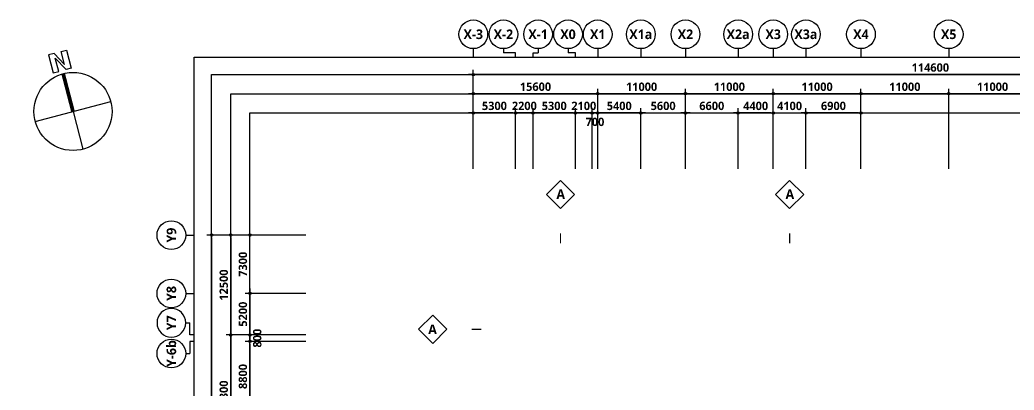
# Model space of a CAD drawing. Header units: millimetres. Extents: x 10941 to 190005487, y 7641 to 455456909.
# Drawn here: x 262941 to 387581, y 123314 to 169666 of the extents above; entities that cross this region are included whole.
import ezdxf
from ezdxf.enums import TextEntityAlignment as Align

# ---------------------------------------------------------------- set-up
doc = ezdxf.new("R2010")
doc.units = ezdxf.units.MM
doc.header["$LTSCALE"] = 400
doc.header["$MEASUREMENT"] = 0
doc.header["$PDSIZE"] = -10
doc.layers.get('0').update_dxf_attribs({"linetype": 'CONTINUOUS'})
doc.layers.get('Defpoints').update_dxf_attribs({"color": 153, "linetype": 'CONTINUOUS'})
for name, color, linetype in [('A-ANNO-SYMB', 7, 'CONTINUOUS'), ('A-ANNO-TEXT1', 7, 'CONTINUOUS'), ('A-ST-AXIS-BUB', 7, 'CONTINUOUS'), ('A-ST-AXIS-DIM', 7, 'CONTINUOUS'), ('A-TEXT2', 3, 'CONTINUOUS'), ('AA-MARK', 2, 'CONTINUOUS'), ('X-SEC-종$0$A-ST-AXIS-BUB', 7, 'CONTINUOUS')]:
    doc.layers.add(name, color=color, linetype=linetype)
doc.layers.add('Defpoint', color=161, linetype='CONTINUOUS', plot=False)
doc.styles.add('2020음성 1차', font='')
doc.styles.add('SH_대대리576', font='')
doc.styles.get('2020음성 1차').set_extended_font_data('NanumGothic', bold=True)
doc.styles.get('SH_대대리576').set_extended_font_data('NanumGothic', bold=True)
doc.dimstyles.new('SHP 600', dxfattribs={"dimscale": 300, "dimtxt": 3.5, "dimasz": 1, "dimexe": 2, "dimexo": 2, "dimgap": 1, "dimtad": 1, "dimdec": 0, "dimzin": 0, "dimdsep": 46, "dimtxsty": 'SH_대대리576', "dimblk": 'DIMDOT', "dimcen": 0.09, "dimclrt": 3, "dimadec": 0, "dimazin": 1, "dimtfac": 1, "dimtdec": 0, "dimtix": 1, "dimtmove": 2, "dimatfit": 0, "dimldrblk": 'DIMDOT', "dimfxl": 1, "dimtolj": 1, "dimtzin": 0, "dimarcsym": 0})

# ---------------------------------------------------------------- blocks, each defined once
blk = doc.blocks.new('DIMDOT')
at = {"color": 0}
blk.add_line((-2, 0), (2, 0), dxfattribs=at)
for radius in [0.5, 0.25]:
    blk.add_circle((0, 0), radius, dxfattribs=at)
blk = doc.blocks.new('*D4')
at = {"layer": 'A-ST-AXIS-DIM', "color": 0, "lineweight": -2}
for p, q in [((319782, 151016), (319782, 163416)), ((434382, 151016), (434382, 163416)), ((434082, 162816), (320082, 162816))]:
    blk.add_line(p, q, dxfattribs=at)
at = {"layer": 'Defpoints', "color": 0}
for p in [(319782, 162816), (319782, 150416), (434382, 150416)]:
    blk.add_point(p, dxfattribs=at)
at = {"layer": 'A-ST-AXIS-DIM', "color": 0, "linetype": 'ByBlock', "lineweight": -2, "xscale": 300, "yscale": 300, "zscale": 300, "rotation": 180}
blk.add_blockref('DIMDOT', (319782, 162816), dxfattribs=at)
at = {"layer": 'A-ST-AXIS-DIM', "color": 0, "linetype": 'ByBlock', "lineweight": -2, "xscale": 300, "yscale": 300, "zscale": 300}
blk.add_blockref('DIMDOT', (434382, 162816), dxfattribs=at)
at = {"layer": 'A-ST-AXIS-DIM', "color": 3, "insert": (377082, 163696), "char_height": 1050, "attachment_point": 5, "style": 'SH_대대리576'}
blk.add_mtext('\\A1;114600', dxfattribs=at)
blk = doc.blocks.new('*D5')
at = {"layer": 'A-ST-AXIS-DIM', "color": 0, "lineweight": -2}
for p, q in [((335382, 151016), (335382, 161016)), ((346382, 151016), (346382, 161016)), ((346082, 160416), (335682, 160416))]:
    blk.add_line(p, q, dxfattribs=at)
at = {"layer": 'Defpoints', "color": 0}
for p in [(335382, 160416), (335382, 150416), (346382, 150416)]:
    blk.add_point(p, dxfattribs=at)
at = {"layer": 'A-ST-AXIS-DIM', "color": 0, "linetype": 'ByBlock', "lineweight": -2, "xscale": 300, "yscale": 300, "zscale": 300, "rotation": 180}
blk.add_blockref('DIMDOT', (335382, 160416), dxfattribs=at)
at = {"layer": 'A-ST-AXIS-DIM', "color": 0, "linetype": 'ByBlock', "lineweight": -2, "xscale": 300, "yscale": 300, "zscale": 300}
blk.add_blockref('DIMDOT', (346382, 160416), dxfattribs=at)
at = {"layer": 'A-ST-AXIS-DIM', "color": 3, "insert": (340882, 161292), "char_height": 1050, "attachment_point": 5, "style": 'SH_대대리576'}
blk.add_mtext('\\A1;11000', dxfattribs=at)
blk = doc.blocks.new('*D6')
at = {"layer": 'A-ST-AXIS-DIM', "color": 0, "lineweight": -2}
for p, q in [((346382, 151016), (346382, 161016)), ((357382, 151016), (357382, 161016)), ((357082, 160416), (346682, 160416))]:
    blk.add_line(p, q, dxfattribs=at)
at = {"layer": 'Defpoints', "color": 0}
for p in [(346382, 160416), (346382, 150416), (357382, 150416)]:
    blk.add_point(p, dxfattribs=at)
at = {"layer": 'A-ST-AXIS-DIM', "color": 0, "linetype": 'ByBlock', "lineweight": -2, "xscale": 300, "yscale": 300, "zscale": 300, "rotation": 180}
blk.add_blockref('DIMDOT', (346382, 160416), dxfattribs=at)
at = {"layer": 'A-ST-AXIS-DIM', "color": 0, "linetype": 'ByBlock', "lineweight": -2, "xscale": 300, "yscale": 300, "zscale": 300}
blk.add_blockref('DIMDOT', (357382, 160416), dxfattribs=at)
at = {"layer": 'A-ST-AXIS-DIM', "color": 3, "insert": (351882, 161292), "char_height": 1050, "attachment_point": 5, "style": 'SH_대대리576'}
blk.add_mtext('\\A1;11000', dxfattribs=at)
blk = doc.blocks.new('*D7')
at = {"layer": 'A-ST-AXIS-DIM', "color": 0, "lineweight": -2}
for p, q in [((357382, 151016), (357382, 161016)), ((368382, 151016), (368382, 161016)), ((368082, 160416), (357682, 160416))]:
    blk.add_line(p, q, dxfattribs=at)
at = {"layer": 'Defpoints', "color": 0}
for p in [(357382, 160416), (357382, 150416), (368382, 150416)]:
    blk.add_point(p, dxfattribs=at)
at = {"layer": 'A-ST-AXIS-DIM', "color": 0, "linetype": 'ByBlock', "lineweight": -2, "xscale": 300, "yscale": 300, "zscale": 300, "rotation": 180}
blk.add_blockref('DIMDOT', (357382, 160416), dxfattribs=at)
at = {"layer": 'A-ST-AXIS-DIM', "color": 0, "linetype": 'ByBlock', "lineweight": -2, "xscale": 300, "yscale": 300, "zscale": 300}
blk.add_blockref('DIMDOT', (368382, 160416), dxfattribs=at)
at = {"layer": 'A-ST-AXIS-DIM', "color": 3, "insert": (362882, 161292), "char_height": 1050, "attachment_point": 5, "style": 'SH_대대리576'}
blk.add_mtext('\\A1;11000', dxfattribs=at)
blk = doc.blocks.new('*D8')
at = {"layer": 'A-ST-AXIS-DIM', "color": 0, "lineweight": -2}
for p, q in [((368382, 151016), (368382, 161016)), ((379382, 151016), (379382, 161016)), ((379082, 160416), (368682, 160416))]:
    blk.add_line(p, q, dxfattribs=at)
at = {"layer": 'Defpoints', "color": 0}
for p in [(368382, 160416), (368382, 150416), (379382, 150416)]:
    blk.add_point(p, dxfattribs=at)
at = {"layer": 'A-ST-AXIS-DIM', "color": 0, "linetype": 'ByBlock', "lineweight": -2, "xscale": 300, "yscale": 300, "zscale": 300, "rotation": 180}
blk.add_blockref('DIMDOT', (368382, 160416), dxfattribs=at)
at = {"layer": 'A-ST-AXIS-DIM', "color": 0, "linetype": 'ByBlock', "lineweight": -2, "xscale": 300, "yscale": 300, "zscale": 300}
blk.add_blockref('DIMDOT', (379382, 160416), dxfattribs=at)
at = {"layer": 'A-ST-AXIS-DIM', "color": 3, "insert": (373882, 161292), "char_height": 1050, "attachment_point": 5, "style": 'SH_대대리576'}
blk.add_mtext('\\A1;11000', dxfattribs=at)
blk = doc.blocks.new('*D9')
at = {"layer": 'A-ST-AXIS-DIM', "color": 0, "lineweight": -2}
for p, q in [((379382, 151016), (379382, 161016)), ((390382, 151016), (390382, 161016)), ((390082, 160416), (379682, 160416))]:
    blk.add_line(p, q, dxfattribs=at)
at = {"layer": 'Defpoints', "color": 0}
for p in [(379382, 160416), (379382, 150416), (390382, 150416)]:
    blk.add_point(p, dxfattribs=at)
at = {"layer": 'A-ST-AXIS-DIM', "color": 0, "linetype": 'ByBlock', "lineweight": -2, "xscale": 300, "yscale": 300, "zscale": 300, "rotation": 180}
blk.add_blockref('DIMDOT', (379382, 160416), dxfattribs=at)
at = {"layer": 'A-ST-AXIS-DIM', "color": 0, "linetype": 'ByBlock', "lineweight": -2, "xscale": 300, "yscale": 300, "zscale": 300}
blk.add_blockref('DIMDOT', (390382, 160416), dxfattribs=at)
at = {"layer": 'A-ST-AXIS-DIM', "color": 3, "insert": (384882, 161292), "char_height": 1050, "attachment_point": 5, "style": 'SH_대대리576'}
blk.add_mtext('\\A1;11000', dxfattribs=at)
blk = doc.blocks.new('*D14')
at = {"layer": 'A-ST-AXIS-DIM', "color": 0, "lineweight": -2}
for p, q in [((319782, 151016), (319782, 161016)), ((335382, 151016), (335382, 161016)), ((335082, 160416), (320082, 160416))]:
    blk.add_line(p, q, dxfattribs=at)
at = {"layer": 'Defpoints', "color": 0}
for p in [(319782, 160416), (319782, 150416), (335382, 150416)]:
    blk.add_point(p, dxfattribs=at)
at = {"layer": 'A-ST-AXIS-DIM', "color": 0, "linetype": 'ByBlock', "lineweight": -2, "xscale": 300, "yscale": 300, "zscale": 300, "rotation": 180}
blk.add_blockref('DIMDOT', (319782, 160416), dxfattribs=at)
at = {"layer": 'A-ST-AXIS-DIM', "color": 0, "linetype": 'ByBlock', "lineweight": -2, "xscale": 300, "yscale": 300, "zscale": 300}
blk.add_blockref('DIMDOT', (335382, 160416), dxfattribs=at)
at = {"layer": 'A-ST-AXIS-DIM', "color": 3, "insert": (327582, 161296), "char_height": 1050, "attachment_point": 5, "style": 'SH_대대리576'}
blk.add_mtext('\\A1;15600', dxfattribs=at)
blk = doc.blocks.new('*D81')
at = {"layer": 'A-ST-AXIS-DIM', "color": 0, "lineweight": -2}
for p, q in [((298782, 142716), (286382, 142716)), ((286982, 142416), (286982, 58216)), ((298782, 57916), (286382, 57916))]:
    blk.add_line(p, q, dxfattribs=at)
at = {"layer": 'Defpoints', "color": 0}
for p in [(299382, 142716), (286982, 57916), (299382, 57916)]:
    blk.add_point(p, dxfattribs=at)
at = {"layer": 'A-ST-AXIS-DIM', "color": 0, "linetype": 'ByBlock', "lineweight": -2, "xscale": 300, "yscale": 300, "zscale": 300}
for p, rotation in [((286982, 142716), 90), ((286982, 57916), 270)]:
    blk.add_blockref('DIMDOT', p, dxfattribs=dict(at, rotation=rotation))
at = {"layer": 'A-ST-AXIS-DIM', "color": 3, "insert": (286102, 100316), "char_height": 1050, "attachment_point": 5, "rotation": 90, "style": 'SH_대대리576'}
blk.add_mtext('\\A1;84800', dxfattribs=at)
blk = doc.blocks.new('*D87')
at = {"layer": 'A-ST-AXIS-DIM', "color": 0, "lineweight": -2}
for p, q in [((298782, 130216), (288782, 130216)), ((289382, 129916), (289382, 115216)), ((298782, 114916), (288782, 114916))]:
    blk.add_line(p, q, dxfattribs=at)
at = {"layer": 'Defpoints', "color": 0}
for p in [(299382, 130216), (289382, 114916), (299382, 114916)]:
    blk.add_point(p, dxfattribs=at)
at = {"layer": 'A-ST-AXIS-DIM', "color": 0, "linetype": 'ByBlock', "lineweight": -2, "xscale": 300, "yscale": 300, "zscale": 300}
for p, rotation in [((289382, 130216), 90), ((289382, 114916), 270)]:
    blk.add_blockref('DIMDOT', p, dxfattribs=dict(at, rotation=rotation))
at = {"layer": 'A-ST-AXIS-DIM', "color": 3, "insert": (288502, 122566), "char_height": 1050, "attachment_point": 5, "rotation": 90, "style": 'SH_대대리576'}
blk.add_mtext('\\A1;15300', dxfattribs=at)
blk = doc.blocks.new('*D88')
at = {"layer": 'A-ST-AXIS-DIM', "color": 0, "lineweight": -2}
for p, q in [((298782, 142716), (288782, 142716)), ((289382, 142416), (289382, 130516)), ((298782, 130216), (288782, 130216))]:
    blk.add_line(p, q, dxfattribs=at)
at = {"layer": 'Defpoints', "color": 0}
for p in [(299382, 142716), (289382, 130216), (299382, 130216)]:
    blk.add_point(p, dxfattribs=at)
at = {"layer": 'A-ST-AXIS-DIM', "color": 0, "linetype": 'ByBlock', "lineweight": -2, "xscale": 300, "yscale": 300, "zscale": 300}
for p, rotation in [((289382, 142716), 90), ((289382, 130216), 270)]:
    blk.add_blockref('DIMDOT', p, dxfattribs=dict(at, rotation=rotation))
at = {"layer": 'A-ST-AXIS-DIM', "color": 3, "insert": (288503, 136466), "char_height": 1050, "attachment_point": 5, "rotation": 90, "style": 'SH_대대리576'}
blk.add_mtext('\\A1;12500', dxfattribs=at)
blk = doc.blocks.new('dr-sy-018-D-M')
at = {"layer": 'A-ANNO-SYMB'}
for p, q in [((-1, 16.4), (-2.5, 16.4)), ((-2.5, 16.4), (-2.5, 11.4)), ((-1, 16.4), (1, 12.8)), ((1, 12.8), (1, 16.4)), ((1, 16.4), (2.5, 16.4)), ((2.5, 16.4), (2.5, 11.4)), ((-1, 15.09), (1.05, 11.4)), ((-1, 11.4), (-1, 15.09)), ((-2.5, 11.4), (-1, 11.4)), ((2.5, 11.4), (1.05, 11.4)), ((-10.5, 0), (10.5, 0)), ((0, 0), (0, -10.5))]:
    blk.add_line(p, q, dxfattribs=at)
at = {"layer": 'A-ANNO-SYMB', "const_width": 1}
blk.add_lwpolyline([(0, 10.5), (0, 0)], dxfattribs=at)
at = {"layer": 'A-ANNO-SYMB'}
blk.add_circle((0, 0), 10.5, dxfattribs=at)
blk = doc.blocks.new('G$CBA52A250')
at = {"layer": 'A-ST-AXIS-BUB'}
for p, q in [((1177, 0), (1177, 525)), ((1177, 525), (1800, 525)), ((1800, 1050), (1800, 525))]:
    blk.add_line(p, q, dxfattribs=at)
blk.add_circle((1800, 2850), 1800, dxfattribs=at)
blk = doc.blocks.new('A-ST-AXIS-BUB-1')
at = {"layer": 'A-ST-AXIS-BUB'}
blk.add_line((0, 350), (0, 0), dxfattribs=at)
blk.add_circle((0, 950), 600, dxfattribs=at)
blk = doc.blocks.new('A-ST-AXIS-BUB-2')
at = {"layer": 'X-SEC-종$0$A-ST-AXIS-BUB'}
blk.add_line((1800, 1050, -103000), (1800, 525, -103000), dxfattribs=at)
at = {"layer": 'X-SEC-종$0$A-ST-AXIS-BUB', "elevation": -103000}
blk.add_lwpolyline([(3323, 0), (3323, 525), (1800, 525)], dxfattribs=at)
at = {"layer": 'X-SEC-종$0$A-ST-AXIS-BUB'}
blk.add_circle((1800, 2850, -103000), 1800, dxfattribs=at)
blk = doc.blocks.new('G$C1D72D447')
at = {"layer": 'X-SEC-종$0$A-ST-AXIS-BUB'}
blk.add_line((1800, 1050, -103000), (1800, 525, -103000), dxfattribs=at)
at = {"layer": 'X-SEC-종$0$A-ST-AXIS-BUB', "elevation": -103000}
blk.add_lwpolyline([(2723, 0), (2723, 525), (1800, 525)], dxfattribs=at)
at = {"layer": 'X-SEC-종$0$A-ST-AXIS-BUB'}
blk.add_circle((1800, 2850, -103000), 1800, dxfattribs=at)
blk = doc.blocks.new('*D8019')
at = {"layer": 'A-ST-AXIS-DIM', "color": 0, "lineweight": -2}
for p, q in [((335382, 151016), (335382, 158616)), ((340782, 151016), (340782, 158616)), ((340482, 158016), (335682, 158016))]:
    blk.add_line(p, q, dxfattribs=at)
at = {"layer": 'Defpoints', "color": 0}
for p in [(335382, 158016), (335382, 150416), (340782, 150416)]:
    blk.add_point(p, dxfattribs=at)
at = {"layer": 'A-ST-AXIS-DIM', "color": 0, "linetype": 'ByBlock', "lineweight": -2, "xscale": 300, "yscale": 300, "zscale": 300, "rotation": 180}
blk.add_blockref('DIMDOT', (335382, 158016), dxfattribs=at)
at = {"layer": 'A-ST-AXIS-DIM', "color": 0, "linetype": 'ByBlock', "lineweight": -2, "xscale": 300, "yscale": 300, "zscale": 300}
blk.add_blockref('DIMDOT', (340782, 158016), dxfattribs=at)
at = {"layer": 'A-ST-AXIS-DIM', "color": 3, "insert": (338082, 158894), "char_height": 1050, "attachment_point": 5, "style": 'SH_대대리576'}
blk.add_mtext('\\A1;5400', dxfattribs=at)
blk = doc.blocks.new('*D8020')
at = {"layer": 'A-ST-AXIS-DIM', "color": 0, "lineweight": -2}
for p, q in [((340782, 151016), (340782, 158616)), ((346382, 151016), (346382, 158616)), ((341082, 158016), (346082, 158016))]:
    blk.add_line(p, q, dxfattribs=at)
at = {"layer": 'Defpoints', "color": 0}
for p in [(346382, 158016), (340782, 150416), (346382, 150416)]:
    blk.add_point(p, dxfattribs=at)
at = {"layer": 'A-ST-AXIS-DIM', "color": 0, "linetype": 'ByBlock', "lineweight": -2, "xscale": 300, "yscale": 300, "zscale": 300, "rotation": 180}
blk.add_blockref('DIMDOT', (340782, 158016), dxfattribs=at)
at = {"layer": 'A-ST-AXIS-DIM', "color": 0, "linetype": 'ByBlock', "lineweight": -2, "xscale": 300, "yscale": 300, "zscale": 300}
blk.add_blockref('DIMDOT', (346382, 158016), dxfattribs=at)
at = {"layer": 'A-ST-AXIS-DIM', "color": 3, "insert": (343582, 158896), "char_height": 1050, "attachment_point": 5, "style": 'SH_대대리576'}
blk.add_mtext('\\A1;5600', dxfattribs=at)
blk = doc.blocks.new('*D8021')
at = {"layer": 'A-ST-AXIS-DIM', "color": 0, "lineweight": -2}
for p, q in [((346382, 151016), (346382, 158616)), ((352982, 151016), (352982, 158616)), ((346682, 158016), (352682, 158016))]:
    blk.add_line(p, q, dxfattribs=at)
at = {"layer": 'Defpoints', "color": 0}
for p in [(352982, 158016), (346382, 150416), (352982, 150416)]:
    blk.add_point(p, dxfattribs=at)
at = {"layer": 'A-ST-AXIS-DIM', "color": 0, "linetype": 'ByBlock', "lineweight": -2, "xscale": 300, "yscale": 300, "zscale": 300, "rotation": 180}
blk.add_blockref('DIMDOT', (346382, 158016), dxfattribs=at)
at = {"layer": 'A-ST-AXIS-DIM', "color": 0, "linetype": 'ByBlock', "lineweight": -2, "xscale": 300, "yscale": 300, "zscale": 300}
blk.add_blockref('DIMDOT', (352982, 158016), dxfattribs=at)
at = {"layer": 'A-ST-AXIS-DIM', "color": 3, "insert": (349682, 158896), "char_height": 1050, "attachment_point": 5, "style": 'SH_대대리576'}
blk.add_mtext('\\A1;6600', dxfattribs=at)
blk = doc.blocks.new('*D8022')
at = {"layer": 'A-ST-AXIS-DIM', "color": 0, "lineweight": -2}
for p, q in [((352982, 151016), (352982, 158616)), ((357382, 151016), (357382, 158616)), ((357082, 158016), (353282, 158016))]:
    blk.add_line(p, q, dxfattribs=at)
at = {"layer": 'Defpoints', "color": 0}
for p in [(352982, 158016), (352982, 150416), (357382, 150416)]:
    blk.add_point(p, dxfattribs=at)
at = {"layer": 'A-ST-AXIS-DIM', "color": 0, "linetype": 'ByBlock', "lineweight": -2, "xscale": 300, "yscale": 300, "zscale": 300, "rotation": 180}
blk.add_blockref('DIMDOT', (352982, 158016), dxfattribs=at)
at = {"layer": 'A-ST-AXIS-DIM', "color": 0, "linetype": 'ByBlock', "lineweight": -2, "xscale": 300, "yscale": 300, "zscale": 300}
blk.add_blockref('DIMDOT', (357382, 158016), dxfattribs=at)
at = {"layer": 'A-ST-AXIS-DIM', "color": 3, "insert": (355182, 158892), "char_height": 1050, "attachment_point": 5, "style": 'SH_대대리576'}
blk.add_mtext('\\A1;4400', dxfattribs=at)
blk = doc.blocks.new('*D8023')
at = {"layer": 'A-ST-AXIS-DIM', "color": 0, "lineweight": -2}
for p, q in [((357382, 151016), (357382, 158616)), ((361482, 151016), (361482, 158616)), ((357082, 158016), (356782, 158016)), ((357382, 158016), (361482, 158016)), ((361782, 158016), (362082, 158016))]:
    blk.add_line(p, q, dxfattribs=at)
at = {"layer": 'Defpoints', "color": 0}
for p in [(361482, 158016), (357382, 150416), (361482, 150416)]:
    blk.add_point(p, dxfattribs=at)
at = {"layer": 'A-ST-AXIS-DIM', "color": 0, "linetype": 'ByBlock', "lineweight": -2, "xscale": 300, "yscale": 300, "zscale": 300}
blk.add_blockref('DIMDOT', (357382, 158016), dxfattribs=at)
at = {"layer": 'A-ST-AXIS-DIM', "color": 0, "linetype": 'ByBlock', "lineweight": -2, "xscale": 300, "yscale": 300, "zscale": 300, "rotation": 180}
blk.add_blockref('DIMDOT', (361482, 158016), dxfattribs=at)
at = {"layer": 'A-ST-AXIS-DIM', "color": 3, "insert": (359432, 158892), "char_height": 1050, "attachment_point": 5, "style": 'SH_대대리576'}
blk.add_mtext('\\A1;4100', dxfattribs=at)
blk = doc.blocks.new('*D8024')
at = {"layer": 'A-ST-AXIS-DIM', "color": 0, "lineweight": -2}
for p, q in [((361482, 151016), (361482, 158616)), ((368382, 151016), (368382, 158616)), ((368082, 158016), (361782, 158016))]:
    blk.add_line(p, q, dxfattribs=at)
at = {"layer": 'Defpoints', "color": 0}
for p in [(361482, 158016), (361482, 150416), (368382, 150416)]:
    blk.add_point(p, dxfattribs=at)
at = {"layer": 'A-ST-AXIS-DIM', "color": 0, "linetype": 'ByBlock', "lineweight": -2, "xscale": 300, "yscale": 300, "zscale": 300, "rotation": 180}
blk.add_blockref('DIMDOT', (361482, 158016), dxfattribs=at)
at = {"layer": 'A-ST-AXIS-DIM', "color": 0, "linetype": 'ByBlock', "lineweight": -2, "xscale": 300, "yscale": 300, "zscale": 300}
blk.add_blockref('DIMDOT', (368382, 158016), dxfattribs=at)
at = {"layer": 'A-ST-AXIS-DIM', "color": 3, "insert": (364932, 158896), "char_height": 1050, "attachment_point": 5, "style": 'SH_대대리576'}
blk.add_mtext('\\A1;6900', dxfattribs=at)
blk = doc.blocks.new('*D8053')
at = {"layer": 'A-ST-AXIS-DIM', "color": 0, "lineweight": -2}
for p, q in [((298782, 129416), (291182, 129416)), ((291782, 129116), (291782, 120916)), ((298782, 120616), (291182, 120616))]:
    blk.add_line(p, q, dxfattribs=at)
at = {"layer": 'Defpoints', "color": 0}
for p in [(299382, 129416), (291782, 120616), (299382, 120616)]:
    blk.add_point(p, dxfattribs=at)
at = {"layer": 'A-ST-AXIS-DIM', "color": 0, "linetype": 'ByBlock', "lineweight": -2, "xscale": 300, "yscale": 300, "zscale": 300}
for p, rotation in [((291782, 129416), 90), ((291782, 120616), 270)]:
    blk.add_blockref('DIMDOT', p, dxfattribs=dict(at, rotation=rotation))
at = {"layer": 'A-ST-AXIS-DIM', "color": 3, "insert": (290902, 125016), "char_height": 1050, "attachment_point": 5, "rotation": 90, "style": 'SH_대대리576'}
blk.add_mtext('\\A1;8800', dxfattribs=at)
blk = doc.blocks.new('*D8054')
at = {"layer": 'A-ST-AXIS-DIM', "color": 0, "lineweight": -2}
for p, q in [((298782, 130216), (291182, 130216)), ((291782, 130516), (291782, 130816)), ((291782, 129416), (291782, 130216)), ((298782, 129416), (291182, 129416)), ((291782, 129116), (291782, 128816))]:
    blk.add_line(p, q, dxfattribs=at)
at = {"layer": 'Defpoints', "color": 0}
for p in [(291782, 130216), (299382, 130216), (299382, 129416)]:
    blk.add_point(p, dxfattribs=at)
at = {"layer": 'A-ST-AXIS-DIM', "color": 0, "linetype": 'ByBlock', "lineweight": -2, "xscale": 300, "yscale": 300, "zscale": 300}
for p, rotation in [((291782, 130216), 270), ((291782, 129416), 90)]:
    blk.add_blockref('DIMDOT', p, dxfattribs=dict(at, rotation=rotation))
at = {"layer": 'A-ST-AXIS-DIM', "color": 3, "insert": (292702, 129816), "char_height": 1050, "attachment_point": 5, "rotation": 90, "style": 'SH_대대리576'}
blk.add_mtext('\\A1;800', dxfattribs=at)
blk = doc.blocks.new('*D8055')
at = {"layer": 'A-ST-AXIS-DIM', "color": 0, "lineweight": -2}
for p, q in [((298782, 135416), (291182, 135416)), ((291782, 135116), (291782, 130516)), ((298782, 130216), (291182, 130216))]:
    blk.add_line(p, q, dxfattribs=at)
at = {"layer": 'Defpoints', "color": 0}
for p in [(299382, 135416), (291782, 130216), (299382, 130216)]:
    blk.add_point(p, dxfattribs=at)
at = {"layer": 'A-ST-AXIS-DIM', "color": 0, "linetype": 'ByBlock', "lineweight": -2, "xscale": 300, "yscale": 300, "zscale": 300}
for p, rotation in [((291782, 135416), 90), ((291782, 130216), 270)]:
    blk.add_blockref('DIMDOT', p, dxfattribs=dict(at, rotation=rotation))
at = {"layer": 'A-ST-AXIS-DIM', "color": 3, "insert": (290903, 132816), "char_height": 1050, "attachment_point": 5, "rotation": 90, "style": 'SH_대대리576'}
blk.add_mtext('\\A1;5200', dxfattribs=at)
blk = doc.blocks.new('*D8056')
at = {"layer": 'A-ST-AXIS-DIM', "color": 0, "lineweight": -2}
for p, q in [((298782, 142716), (291182, 142716)), ((291782, 135716), (291782, 142416)), ((298782, 135416), (291182, 135416))]:
    blk.add_line(p, q, dxfattribs=at)
at = {"layer": 'Defpoints', "color": 0}
for p in [(291782, 142716), (299382, 142716), (299382, 135416)]:
    blk.add_point(p, dxfattribs=at)
at = {"layer": 'A-ST-AXIS-DIM', "color": 0, "linetype": 'ByBlock', "lineweight": -2, "xscale": 300, "yscale": 300, "zscale": 300}
for p, rotation in [((291782, 142716), 90), ((291782, 135416), 270)]:
    blk.add_blockref('DIMDOT', p, dxfattribs=dict(at, rotation=rotation))
at = {"layer": 'A-ST-AXIS-DIM', "color": 3, "insert": (290902, 139066), "char_height": 1050, "attachment_point": 5, "rotation": 90, "style": 'SH_대대리576'}
blk.add_mtext('\\A1;7300', dxfattribs=at)
blk = doc.blocks.new('*D8119')
at = {"layer": 'A-ST-AXIS-DIM', "color": 0, "lineweight": -2}
for p, q in [((319782, 151016), (319782, 158616)), ((325082, 151016), (325082, 158616)), ((324782, 158016), (320082, 158016))]:
    blk.add_line(p, q, dxfattribs=at)
at = {"layer": 'Defpoints', "color": 0}
for p in [(319782, 158016), (319782, 150416), (325082, 150416)]:
    blk.add_point(p, dxfattribs=at)
at = {"layer": 'A-ST-AXIS-DIM', "color": 0, "linetype": 'ByBlock', "lineweight": -2, "xscale": 300, "yscale": 300, "zscale": 300, "rotation": 180}
blk.add_blockref('DIMDOT', (319782, 158016), dxfattribs=at)
at = {"layer": 'A-ST-AXIS-DIM', "color": 0, "linetype": 'ByBlock', "lineweight": -2, "xscale": 300, "yscale": 300, "zscale": 300}
blk.add_blockref('DIMDOT', (325082, 158016), dxfattribs=at)
at = {"layer": 'A-ST-AXIS-DIM', "color": 3, "insert": (322432, 158896), "char_height": 1050, "attachment_point": 5, "style": 'SH_대대리576'}
blk.add_mtext('\\A1;5300', dxfattribs=at)
blk = doc.blocks.new('*D8120')
at = {"layer": 'A-ST-AXIS-DIM', "color": 0, "lineweight": -2}
for p, q in [((325082, 151016), (325082, 158616)), ((327282, 151016), (327282, 158616)), ((324782, 158016), (324482, 158016)), ((327282, 158016), (325082, 158016)), ((327582, 158016), (327882, 158016))]:
    blk.add_line(p, q, dxfattribs=at)
at = {"layer": 'Defpoints', "color": 0}
for p in [(325082, 158016), (325082, 150416), (327282, 150416)]:
    blk.add_point(p, dxfattribs=at)
at = {"layer": 'A-ST-AXIS-DIM', "color": 0, "linetype": 'ByBlock', "lineweight": -2, "xscale": 300, "yscale": 300, "zscale": 300}
blk.add_blockref('DIMDOT', (325082, 158016), dxfattribs=at)
at = {"layer": 'A-ST-AXIS-DIM', "color": 0, "linetype": 'ByBlock', "lineweight": -2, "xscale": 300, "yscale": 300, "zscale": 300, "rotation": 180}
blk.add_blockref('DIMDOT', (327282, 158016), dxfattribs=at)
at = {"layer": 'A-ST-AXIS-DIM', "color": 3, "insert": (326182, 158894), "char_height": 1050, "attachment_point": 5, "style": 'SH_대대리576'}
blk.add_mtext('\\A1;2200', dxfattribs=at)
blk = doc.blocks.new('*D8121')
at = {"layer": 'A-ST-AXIS-DIM', "color": 0, "lineweight": -2}
for p, q in [((332582, 151016), (332582, 158616)), ((334682, 151016), (334682, 158616)), ((332282, 158016), (331982, 158016)), ((334682, 158016), (332582, 158016)), ((334982, 158016), (335282, 158016))]:
    blk.add_line(p, q, dxfattribs=at)
at = {"layer": 'Defpoints', "color": 0}
for p in [(332582, 158016), (332582, 150416), (334682, 150416)]:
    blk.add_point(p, dxfattribs=at)
at = {"layer": 'A-ST-AXIS-DIM', "color": 0, "linetype": 'ByBlock', "lineweight": -2, "xscale": 300, "yscale": 300, "zscale": 300}
blk.add_blockref('DIMDOT', (332582, 158016), dxfattribs=at)
at = {"layer": 'A-ST-AXIS-DIM', "color": 0, "linetype": 'ByBlock', "lineweight": -2, "xscale": 300, "yscale": 300, "zscale": 300, "rotation": 180}
blk.add_blockref('DIMDOT', (334682, 158016), dxfattribs=at)
at = {"layer": 'A-ST-AXIS-DIM', "color": 3, "insert": (333632, 158894), "char_height": 1050, "attachment_point": 5, "style": 'SH_대대리576'}
blk.add_mtext('\\A1;2100', dxfattribs=at)
blk = doc.blocks.new('*D8122')
at = {"layer": 'A-ST-AXIS-DIM', "color": 0, "lineweight": -2}
for p, q in [((327282, 151016), (327282, 158616)), ((332582, 151016), (332582, 158616)), ((332282, 158016), (327582, 158016))]:
    blk.add_line(p, q, dxfattribs=at)
at = {"layer": 'Defpoints', "color": 0}
for p in [(327282, 158016), (327282, 150416), (332582, 150416)]:
    blk.add_point(p, dxfattribs=at)
at = {"layer": 'A-ST-AXIS-DIM', "color": 0, "linetype": 'ByBlock', "lineweight": -2, "xscale": 300, "yscale": 300, "zscale": 300, "rotation": 180}
blk.add_blockref('DIMDOT', (327282, 158016), dxfattribs=at)
at = {"layer": 'A-ST-AXIS-DIM', "color": 0, "linetype": 'ByBlock', "lineweight": -2, "xscale": 300, "yscale": 300, "zscale": 300}
blk.add_blockref('DIMDOT', (332582, 158016), dxfattribs=at)
at = {"layer": 'A-ST-AXIS-DIM', "color": 3, "insert": (329932, 158896), "char_height": 1050, "attachment_point": 5, "style": 'SH_대대리576'}
blk.add_mtext('\\A1;5300', dxfattribs=at)
blk = doc.blocks.new('*D8123')
at = {"layer": 'A-ST-AXIS-DIM', "color": 0, "lineweight": -2}
for p, q in [((334682, 151016), (334682, 158616)), ((335382, 151016), (335382, 158616)), ((334382, 158016), (334082, 158016)), ((334682, 158016), (335382, 158016)), ((335682, 158016), (335982, 158016))]:
    blk.add_line(p, q, dxfattribs=at)
at = {"layer": 'Defpoints', "color": 0}
for p in [(335382, 158016), (334682, 150416), (335382, 150416)]:
    blk.add_point(p, dxfattribs=at)
at = {"layer": 'A-ST-AXIS-DIM', "color": 0, "linetype": 'ByBlock', "lineweight": -2, "xscale": 300, "yscale": 300, "zscale": 300}
blk.add_blockref('DIMDOT', (334682, 158016), dxfattribs=at)
at = {"layer": 'A-ST-AXIS-DIM', "color": 0, "linetype": 'ByBlock', "lineweight": -2, "xscale": 300, "yscale": 300, "zscale": 300, "rotation": 180}
blk.add_blockref('DIMDOT', (335382, 158016), dxfattribs=at)
at = {"layer": 'A-ST-AXIS-DIM', "color": 3, "insert": (335032, 156892), "char_height": 1050, "attachment_point": 5, "style": 'SH_대대리576'}
blk.add_mtext('\\A1;700', dxfattribs=at)

msp = doc.modelspace()

# ---------------------------------------------------------------- linework, layer by layer
at = {"layer": 'AA-MARK', "color": 2, "linetype": 'ByBlock', "lineweight": -2, "elevation": 103000}
for points in [[(332474.6, 147809.4), (330706.8, 149577.1), (328939.1, 147809.4), (330706.8, 146041.6)], [(361199.6, 147809.4), (359431.8, 149577.1), (357664.1, 147809.4), (359431.8, 146041.6)], [(314688.8, 129159.6), (312921, 130927.4), (314688.8, 132695.1), (316456.6, 130927.4)]]:
    msp.add_lwpolyline(points, close=True, dxfattribs=at)
at = {"layer": 'AA-MARK', "elevation": 103000}
for points in [[(330706.8, 146041.6, 0, 0, 0), (330706.8, 142941.3, 150, 150, 0), (330706.8, 141691.3, 150, 150, 0)], [(359431.8, 146041.6, 0, 0, 0), (359431.8, 142941.3, 150, 150, 0), (359431.8, 141691.3, 150, 150, 0)], [(316456.6, 130927.4, 0, 0, 0), (319556.8, 130927.4, 150, 150, 0), (320806.8, 130927.4, 150, 150, 0)]]:
    msp.add_lwpolyline(points, format="xyseb", dxfattribs=at)
at = {"layer": 'Defpoint'}
for points in [[(455981.8, 36444.9), (284781.8, 36444.9), (284781.8, 165016.3), (455981.8, 165016.3)], [(453781.8, 38644.9), (286981.8, 38644.9), (286981.8, 162816.3), (453781.8, 162816.3)], [(451381.8, 41044.9), (289381.8, 41044.9), (289381.8, 160416.3), (451381.8, 160416.3)], [(448981.8, 43444.9), (291781.8, 43444.9), (291781.8, 158016.3), (448981.8, 158016.3)]]:
    msp.add_lwpolyline(points, close=True, dxfattribs=at)

# ---------------------------------------------------------------- block references
msp.add_blockref('G$CBA52A250', (326104.7, 165016.3))
at = {"xscale": 465.6960000000489, "yscale": 465.6960000000489, "zscale": 465.6960000000489, "rotation": 14.62512501076412}
msp.add_blockref('dr-sy-018-D-M', (269600, 158200), dxfattribs=at)
at = {"layer": 'A-ST-AXIS-BUB', "xscale": 3, "yscale": 3, "zscale": 3}
for p in [(319781.8, 165016.3), (335381.8, 165016.3), (340781.8, 165016.3), (346381.8, 165016.3), (352981.8, 165016.3), (357381.8, 165016.3), (361481.8, 165016.3), (368381.8, 165016.3), (379381.8, 165016.3)]:
    msp.add_blockref('A-ST-AXIS-BUB-1', p, dxfattribs=at)
at = {"layer": 'A-ST-AXIS-BUB'}
for name, p in [('A-ST-AXIS-BUB-2', (321758.9, 165016.3)), ('G$C1D72D447', (329858.9, 165016.3))]:
    msp.add_blockref(name, p, dxfattribs=at)
at = {"layer": 'A-ST-AXIS-BUB', "xscale": 3, "yscale": 3, "zscale": 3, "rotation": 90}
for p in [(284781.8, 142716.3), (284781.8, 135416.3)]:
    msp.add_blockref('A-ST-AXIS-BUB-1', p, dxfattribs=at)
at = {"layer": 'A-ST-AXIS-BUB', "xscale": -1, "rotation": 89.99999999999993}
msp.add_blockref('A-ST-AXIS-BUB-2', (284781.8, 133539.2), dxfattribs=at)
at = {"layer": 'A-ST-AXIS-BUB', "rotation": 90}
msp.add_blockref('A-ST-AXIS-BUB-2', (284781.8, 126093.4), dxfattribs=at)

# ---------------------------------------------------------------- texts
at = {"layer": 'A-ANNO-TEXT1', "style": 'SH_대대리576'}
for s, p in [('X-3', (319781.8, 167866.3)), ('X-2', (323558.9, 167866.3)), ('X-1', (327904.7, 167866.3)), ('X0', (331658.9, 167866.3)), ('X1', (335381.8, 167866.3)), ('X1a', (340781.8, 167866.3)), ('X2', (346381.8, 167866.3)), ('X2a', (352981.8, 167866.3)), ('X3', (357381.8, 167866.3)), ('X3a', (361481.8, 167866.3)), ('X4', (368381.8, 167866.3)), ('X5', (379381.8, 167866.3))]:
    msp.add_text(s, height=1200, dxfattribs=at).set_placement(p, align=Align.MIDDLE_CENTER)
for s, p in [('Y9', (281931.8, 142716.3)), ('Y8', (281931.8, 135416.3)), ('Y7', (281931.8, 131739.2)), ('Y-6b', (281931.8, 127893.4))]:
    msp.add_text(s, height=1200, rotation=90, dxfattribs=at).set_placement(p, align=Align.MIDDLE_CENTER)
at = {"layer": 'A-TEXT2', "style": '2020음성 1차'}
for p in [(330740.4, 147833, 103000), (359465.4, 147833, 103000), (314669.9, 130918, 103000)]:
    msp.add_text('A', height=1200, dxfattribs=at).set_placement(p, align=Align.MIDDLE_CENTER)

# ---------------------------------------------------------------- dimensions: what is measured, and where the dimension line sits
at = {"layer": 'A-ST-AXIS-DIM'}
for base, p1, p2, picture, middle in [((319781.8, 162816.3), (434381.8, 150416.3), (319781.8, 150416.3), '*D4', (377081.8, 163695.8)), ((319781.8, 160416.3), (335381.8, 150416.3), (319781.8, 150416.3), '*D14', (327581.8, 161295.8)), ((335381.8, 160416.3), (346381.8, 150416.3), (335381.8, 150416.3), '*D5', (340881.8, 161292.1)), ((346381.8, 160416.3), (357381.8, 150416.3), (346381.8, 150416.3), '*D6', (351881.8, 161292.1)), ((357381.8, 160416.3), (368381.8, 150416.3), (357381.8, 150416.3), '*D7', (362881.8, 161292.1)), ((368381.8, 160416.3), (379381.8, 150416.3), (368381.8, 150416.3), '*D8', (373881.8, 161292.1)), ((379381.8, 160416.3), (390381.8, 150416.3), (379381.8, 150416.3), '*D9', (384881.8, 161292.1)), ((319781.8, 158016.3), (325081.8, 150416.3), (319781.8, 150416.3), '*D8119', (322431.8, 158895.8)), ((325081.8, 158016.3), (327281.8, 150416.3), (325081.8, 150416.3), '*D8120', (326181.8, 158893.5)), ((327281.8, 158016.3), (332581.8, 150416.3), (327281.8, 150416.3), '*D8122', (329931.8, 158895.8)), ((332581.8, 158016.3), (334681.8, 150416.3), (332581.8, 150416.3), '*D8121', (333631.8, 158893.5)), ((335381.8, 158016.3), (340781.8, 150416.3), (335381.8, 150416.3), '*D8019', (338081.8, 158893.5))]:
    dim = msp.add_linear_dim(base=base, p1=p1, p2=p2, dimstyle='SHP 600', dxfattribs=at)
    dim.commit()
    dim.dimension.update_dxf_attribs({"geometry": picture, "text_midpoint": middle})
for base, p1, p2, angle, picture, middle in [((346381.8, 158016.3), (340781.8, 150416.3), (346381.8, 150416.3), 180, '*D8020', (343581.8, 158895.8)), ((352981.8, 158016.3), (346381.8, 150416.3), (352981.8, 150416.3), 180, '*D8021', (349681.8, 158895.8)), ((352981.8, 158016.3), (357381.8, 150416.3), (352981.8, 150416.3), 0, '*D8022', (355181.8, 158892.1)), ((361481.8, 158016.3), (357381.8, 150416.3), (361481.8, 150416.3), 180, '*D8023', (359431.8, 158892.1)), ((361481.8, 158016.3), (368381.8, 150416.3), (361481.8, 150416.3), 0, '*D8024', (364931.8, 158895.8)), ((286981.8, 57916.3), (299381.8, 142716.3), (299381.8, 57916.3), 90, '*D81', (286102.4, 100316.3)), ((289381.8, 130216.3), (299381.8, 142716.3), (299381.8, 130216.3), 90, '*D88', (288503.1, 136466.3)), ((291781.8, 142716.3), (299381.8, 135416.3), (299381.8, 142716.3), 270, '*D8056', (290902.4, 139066.3)), ((291781.8, 130216.3), (299381.8, 135416.3), (299381.8, 130216.3), 90, '*D8055', (290903.1, 132816.3)), ((289381.8, 114916.3), (299381.8, 130216.3), (299381.8, 114916.3), 90, '*D87', (288502.4, 122566.3)), ((291781.8, 120616.3), (299381.8, 129416.3), (299381.8, 120616.3), 90, '*D8053', (290902.4, 125016.3))]:
    dim = msp.add_linear_dim(base=base, p1=p1, p2=p2, angle=angle, dimstyle='SHP 600', dxfattribs=at)
    dim.commit()
    dim.dimension.update_dxf_attribs({"geometry": picture, "text_midpoint": middle})
for base, p1, p2, angle, picture, middle in [((335381.8, 158016.3), (334681.8, 150416.3), (335381.8, 150416.3), 180, '*D8123', (335031.8, 156892.1)), ((291781.8, 130216.3), (299381.8, 129416.3), (299381.8, 130216.3), 270, '*D8054', (292702.4, 129816.3))]:
    dim = msp.add_linear_dim(base=base, p1=p1, p2=p2, angle=angle, dimstyle='SHP 600', dxfattribs=at)
    dim.commit()
    dim.dimension.update_dxf_attribs({"geometry": picture, "text_midpoint": middle, "dimtype": 160})

doc.saveas('drawing.dxf')
